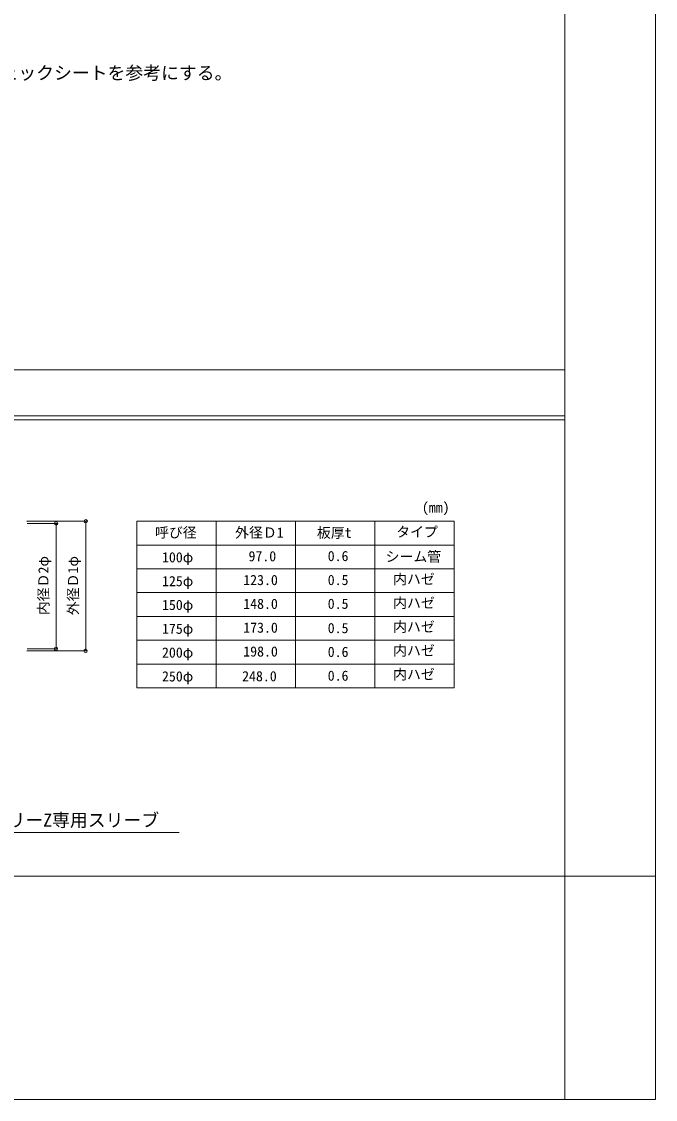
# Model space of a CAD drawing. Units: millimetres, scale not verified. Extents: x -5554 to 1990, y -5428 to 5334.
# Drawn here: x 391 to 1990, y -5428 to -2712 of the extents above; entities that cross this region are included whole.
import ezdxf
from ezdxf.enums import TextEntityAlignment as Align

# ---------------------------------------------------------------- set-up
doc = ezdxf.new("R2010")
doc.units = ezdxf.units.MM
doc.header["$LTSCALE"] = 5
for name, color, linetype, lineweight in [('0-3_5', 7, 'Continuous', 18), ('0-7_waku', 7, 'Continuous', 18), ('8-3_DEFPOINTS', 7, 'Continuous', 18), ('8-9_0', 7, 'Continuous', 18)]:
    doc.layers.add(name, color=color, linetype=linetype, lineweight=lineweight)
doc.styles.add('ＭＳ ゴシック', font='')
doc.styles.get('ＭＳ ゴシック').set_extended_font_data('MS Gothic')

msp = doc.modelspace()

# ---------------------------------------------------------------- linework, layer by layer
at = {"layer": '0-3_5'}
for p, q in [((-1797.81, -3589.63), (1761.342, -3589.63)), ((-1797.81, -3716.13), (1761.342, -3716.13)), ((404.782, -3971.955), (405.282, -3971.455)), ((405.282, -3971.455), (557.471, -3971.455)), ((405.282, -3976.9), (482.528, -3976.9)), ((478.378, -3976.9), (478.378, -4292.71)), ((553.321, -3971.455), (553.321, -4297.655)), ((682.346, -3971.455), (1482.346, -3971.455)), ((682.346, -3971.455), (682.346, -4391.455)), ((882.346, -3971.455), (882.346, -4391.455)), ((882.346, -3971.455), (1482.346, -3971.455)), ((1082.346, -3971.455), (1082.346, -4391.455)), ((1282.346, -3971.455), (1282.346, -4391.455)), ((1482.346, -3971.455), (1482.346, -4391.455)), ((682.346, -4031.455), (1482.346, -4031.455)), ((882.346, -4031.455), (1482.346, -4031.455)), ((682.346, -4091.455), (1482.346, -4091.455)), ((682.346, -4091.455), (1482.346, -4091.455)), ((882.346, -4091.455), (1482.346, -4091.455)), ((1082.346, -4091.455), (1482.346, -4091.455)), ((682.346, -4151.455), (1482.346, -4151.455)), ((682.346, -4151.455), (1482.346, -4151.455)), ((682.346, -4151.455), (1482.346, -4151.455)), ((882.346, -4151.455), (1482.346, -4151.455)), ((1082.346, -4151.455), (1482.346, -4151.455)), ((1082.346, -4151.455), (1482.346, -4151.455)), ((682.346, -4211.455), (1482.346, -4211.455)), ((682.346, -4211.455), (1482.346, -4211.455)), ((682.346, -4211.455), (1482.346, -4211.455)), ((882.346, -4211.455), (1482.346, -4211.455)), ((1082.346, -4211.455), (1482.346, -4211.455)), ((1082.346, -4211.455), (1482.346, -4211.455)), ((682.346, -4271.455), (1482.346, -4271.455)), ((682.346, -4271.455), (1482.346, -4271.455)), ((682.346, -4271.455), (1482.346, -4271.455)), ((882.346, -4271.455), (1482.346, -4271.455)), ((1082.346, -4271.455), (1482.346, -4271.455)), ((1082.346, -4271.455), (1482.346, -4271.455)), ((404.782, -4297.655), (405.282, -4298.155)), ((405.282, -4292.71), (482.27, -4292.71)), ((405.282, -4298.155), (556.971, -4298.155)), ((478.128, -4292.96), (478.628, -4292.46)), ((552.821, -4298.155), (553.321, -4297.655)), ((682.346, -4331.455), (1482.346, -4331.455)), ((682.346, -4331.455), (1482.346, -4331.455)), ((682.346, -4331.455), (1482.346, -4331.455)), ((682.346, -4331.455), (1482.346, -4331.455)), ((882.346, -4331.455), (1482.346, -4331.455)), ((1082.346, -4331.455), (1482.346, -4331.455)), ((1082.346, -4331.455), (1482.346, -4331.455)), ((1082.346, -4331.455), (1482.346, -4331.455)), ((682.346, -4391.455), (1482.346, -4391.455)), ((682.346, -4391.455), (1482.346, -4391.455)), ((682.346, -4391.455), (1482.346, -4391.455)), ((682.346, -4391.455), (1482.346, -4391.455)), ((882.346, -4391.455), (1482.346, -4391.455)), ((1082.346, -4391.455), (1482.346, -4391.455)), ((1082.346, -4391.455), (1482.346, -4391.455)), ((1082.346, -4391.455), (1482.346, -4391.455)), ((216.302, -4756.045), (788.852, -4756.045)), ((-5553.858, -4865.845), (1989.942, -4865.845))]:
    msp.add_line(p, q, dxfattribs=at)
for centre in [(478.378, -3976.9), (553.321, -3971.485), (478.128, -4292.96), (552.821, -4298.155)]:
    msp.add_circle(centre, 4.15, dxfattribs=at)
at = {"layer": '0-7_waku'}
msp.add_line((1761.342, -5199.806), (1761.342, -652.03), dxfattribs=at)
at = {"layer": '8-3_DEFPOINTS'}
for p, q in [((1989.942, -94.406), (1989.942, -5428.406)), ((1761.342, -5199.806), (1761.342, -5428.406)), ((-5553.858, -5428.406), (1989.942, -5428.406))]:
    msp.add_line(p, q, dxfattribs=at)
at = {"layer": '8-9_0'}
msp.add_line((1761.342, -3706.13), (-1797.81, -3706.13), dxfattribs=at)

# ---------------------------------------------------------------- texts
at = {"layer": '0-3_5', "style": 'ＭＳ ゴシック'}
for s, height, p in [('\u3000\u3000 製品の取り付け検査は,施工責任者または管理責任者が実施するものとする。検査項目は別紙チェックシートを参考にする。', 32.99, (-1686.562, -2868.265)), ('(mm)', 25.66, (1400.998, -3957.217)), ('呼び径', 25.66, (728.037, -4020.34)), ('外径Ｄ1', 25.66, (929.941, -4020.487)), ('板厚t', 25.66, (1136.321, -4020.928)), ('タイプ', 25.66, (1336.289, -4018.808)), ('0.6', 25.66, (1163.48, -4079.67)), ('シーム管', 25.66, (1309.476, -4081.178)), ('100φ', 25.66, (745.585, -4082.857)), ('97.0', 25.66, (963.71, -4080.11)), ('内ハゼ', 25.66, (1328.333, -4137.819)), ('125φ', 25.66, (745.585, -4142.857)), ('123.0', 25.66, (950.432, -4140.11)), ('0.5', 25.66, (1163.48, -4139.971)), ('150φ', 25.66, (745.585, -4202.857)), ('148.0', 25.66, (950.432, -4200.11)), ('0.5', 25.66, (1163.48, -4199.971)), ('内ハゼ', 25.66, (1328.333, -4197.819)), ('175φ', 25.66, (745.585, -4262.857)), ('173.0', 25.66, (950.432, -4260.11)), ('0.5', 25.66, (1163.48, -4261.14)), ('内ハゼ', 25.66, (1328.333, -4257.819)), ('200φ', 25.66, (745.585, -4322.857)), ('198.0', 25.66, (950.432, -4320.11)), ('0.6', 25.66, (1163.48, -4321.14)), ('内ハゼ', 25.66, (1328.333, -4317.819)), ('内ハゼ', 25.66, (1328.333, -4377.819)), ('250φ', 25.66, (745.585, -4382.857)), ('248.0', 25.66, (947.645, -4382.448)), ('0.6', 25.66, (1163.48, -4381.14)), ('OSハリーZ専用スリーブ', 32.99, (266.17, -4750.906))]:
    msp.add_text(s, height=height, dxfattribs=at).set_placement(p, align=Align.BOTTOM_LEFT)
for s, p in [('内径Ｄ2φ', (467.017, -4208.199)), ('外径Ｄ1φ', (541.874, -4208.199))]:
    msp.add_text(s, height=25.66, rotation=90, dxfattribs=at).set_placement(p, align=Align.BOTTOM_LEFT)

doc.saveas('drawing.dxf')
